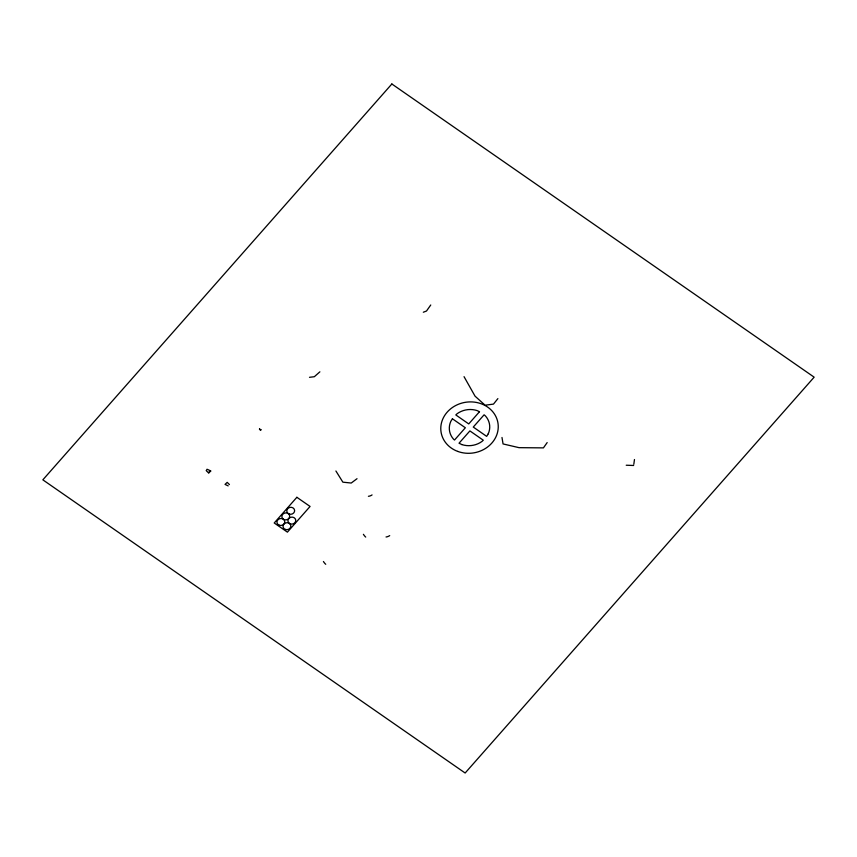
<?xml version="1.0" encoding="UTF-8"?>
<svg xmlns="http://www.w3.org/2000/svg" width="857" height="857" viewBox="0 0 857 857"><rect width="100%" height="100%" fill="white"/><g stroke="black" fill="none" stroke-linecap="round" stroke-linejoin="round"><path stroke-width="1.29" d="M633.816 464.29L634.469 459.523M206.333 470.504L207.051 469.208M430.75 304.996L426.486 311.027L423.326 312.227M547.162 442.587L543.424 447.879L519.021 447.665L503.059 443.937L501.988 437.477M497.885 398.612L493.482 404.108L485.083 405.211L475.035 396.148L464.044 376.662M319.875 371.831L314.337 376.716L309.495 377.305M357.015 478.699L351.231 483.037L342.875 482.17L335.912 470.996M229.43 484.559L227.201 482.362L225.037 484.398L228.187 485.887M626.231 465.233L633.644 465.48M207.662 469.486L210.822 470.975L208.647 473.01L206.344 470.718M461.902 444.59L459.031 443.219L469.893 430.91L483.284 440.209L481.934 441.473A20.268 18.04 -8.9 0 1 461.912 444.59M208.904 472.764A1.318 1.05 85.5 0 1 208.69 472.132M209.579 470.686A1.318 1.05 85.5 0 1 210.554 471.221M260.742 430A1.2 0.793 53.1 0 1 259.425 429.078M261.181 429.721A1.2 0.793 53.1 0 1 259.575 428.596M389.699 535.614A3.921 1.746 -23.4 0 1 386.046 536.975M372.067 494.928A3.921 1.746 -23.4 0 1 368.414 496.289M365.703 537.071A3.921 0.836 55.8 0 1 363.411 534.318M325.735 564.281A3.921 0.836 55.8 0 1 323.432 561.517M452.421 418.784L450.793 421.387A20.268 18.04 -8.9 0 0 453.557 439.202L454.521 440.027L465.351 427.761L452.421 418.784M488.254 433.803L486.658 436.363L473.278 427.065L484.098 414.809L485.48 415.988A20.268 18.04 -8.9 0 1 488.254 433.803M391.853 83.986L42.85 479.834L465.147 773.014L814.15 377.166L391.853 83.986M296.865 497.296L274.219 522.984L287.416 532.143L310.073 506.455L296.865 497.296M479.492 411.724L468.736 423.915L455.817 414.938L457.113 413.727A20.268 18.04 -8.9 0 1 477.135 410.599L479.492 411.724M457.799 451.435A28.806 25.624 -8.9 0 0 498.099 424.033A28.806 25.624 -8.9 0 0 452.667 407.332A28.806 25.624 -8.9 0 0 457.799 451.435M289.12 514.05A3.921 3.492 -9 0 0 294.604 510.322A3.921 3.492 -9 0 0 288.413 508.04A3.921 3.492 -9 0 0 289.12 514.05M284.181 519.642A3.921 3.492 -9 0 0 289.677 515.914A3.921 3.492 -9 0 0 283.485 513.643A3.921 3.492 -9 0 0 284.181 519.642M290.255 523.863A3.921 3.492 -9 0 0 295.74 520.124A3.921 3.492 -9 0 0 289.559 517.853A3.921 3.492 -9 0 0 290.255 523.863M285.327 529.455A3.921 3.492 -9 0 0 290.812 525.727A3.921 3.492 -9 0 0 284.631 523.445A3.921 3.492 -9 0 0 285.327 529.455M279.253 525.234A3.921 3.492 -9 0 0 284.738 521.506A3.921 3.492 -9 0 0 278.557 519.235A3.921 3.492 -9 0 0 279.253 525.234"/></g></svg>
